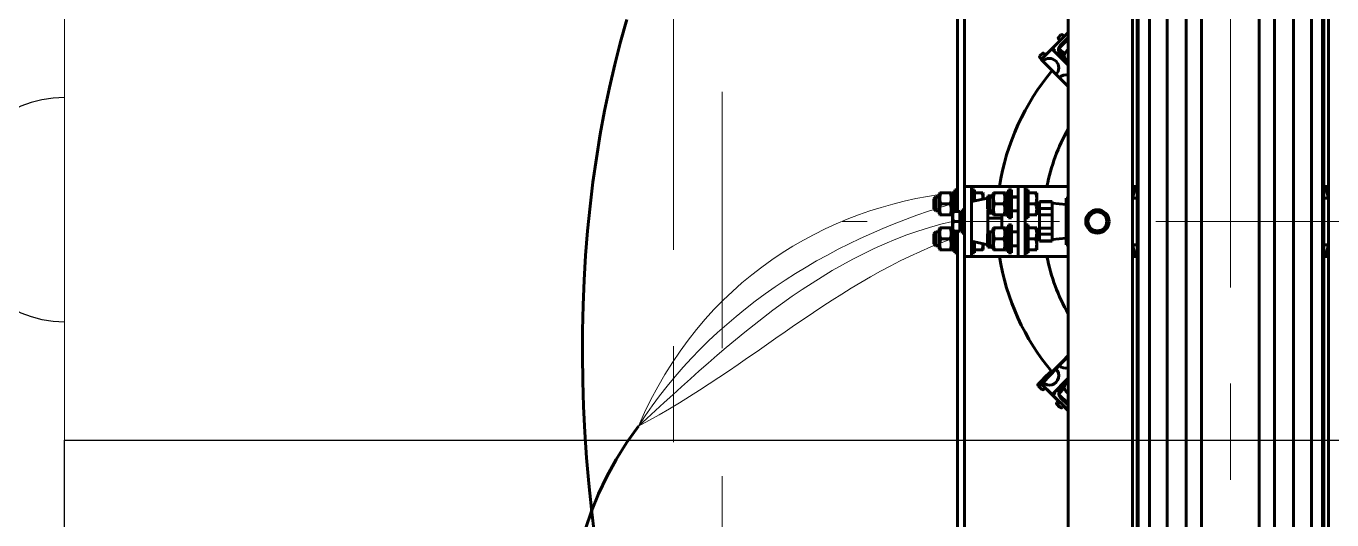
# Model space of a CAD drawing. Header units: millimetres. Extents: x 0 to 1680, y 0 to 594.
# Drawn here: x 99.42 to 119.78, y 499.33 to 507.04 of the extents above; entities that cross this region are included whole.
import ezdxf

# ---------------------------------------------------------------- set-up
doc = ezdxf.new("R2010")
doc.units = ezdxf.units.MM
for name, pattern in [('K5LT32792', [0]), ('K5LT32794', [0]), ('K5LT_AXLED', [13.35, 8.85, -1.5, 1.5, -1.5]), ('K5LT_BASIC', [0]), ('K5LT_DASHED', [6, 4, -2]), ('K5LT_REINFORCED', [0]), ('K5LT_THIN', [0]), ('K5LT_THIN_INCLUDED_TO_HATCHING', [0])]:
    doc.linetypes.add(name, pattern=pattern)
doc.layers.add('Системный слой', color=7, linetype='Continuous')

# ---------------------------------------------------------------- blocks, each defined once
blk = doc.blocks.new('U9')
at = {"layer": 'Системный слой', "color": 150, "linetype": 'K5LT_BASIC', "lineweight": 25, "true_color": 0x0080ff}
for p, q in [((100.018, 500.577), (132.418, 500.577)), ((100.018, 497.377), (100.018, 500.577))]:
    blk.add_line(p, q, dxfattribs=at)
blk = doc.blocks.new('U12')
at = {"layer": 'Системный слой', "color": 7, "linetype": 'K5LT_DASHED', "lineweight": 13}
blk.add_line((110.27, 490.013), (110.27, 517.973), dxfattribs=at)
blk = doc.blocks.new('U119')
at = {"layer": 'Системный слой', "color": 30, "linetype": 'K5LT_AXLED', "lineweight": 13, "true_color": 0xff8000}
blk.add_line((109.512, 490.197), (109.512, 518.157), dxfattribs=at)
blk = doc.blocks.new('U133')
at = {"layer": 'Системный слой', "color": 7, "linetype": 'K5LT_THIN_INCLUDED_TO_HATCHING', "lineweight": 13}
blk.add_line((100.018, 482.977), (100.018, 525.377), dxfattribs=at)
blk = doc.blocks.new('U153')
at = {"layer": 'Системный слой', "color": 5, "linetype": 'K5LT32792', "lineweight": 60, "true_color": 0x0000ff}
for p, q in [((116.669, 490.593), (116.669, 517.393)), ((119.725, 517.393), (119.725, 490.593)), ((115.668, 490.629), (115.668, 517.356)), ((117.748, 515.027), (117.748, 492.959)), ((118.646, 515.027), (118.646, 492.959)), ((117.211, 514.754), (117.211, 493.232)), ((117.508, 514.936), (117.508, 493.05)), ((118.886, 514.936), (118.886, 493.05)), ((119.182, 514.754), (119.182, 493.232)), ((116.935, 514.481), (116.935, 493.505)), ((119.459, 514.481), (119.459, 493.505)), ((116.742, 494.051), (116.742, 513.935)), ((116.76, 494.051), (116.76, 513.935)), ((119.634, 513.935), (119.634, 494.051)), ((119.652, 513.935), (119.652, 494.051)), ((113.944, 504.147), (113.944, 513.325)), ((114.053, 512.934), (114.053, 504.539)), ((115.668, 506.941), (115.414, 506.686)), ((115.555, 506.905), (115.517, 506.866)), ((115.517, 506.841), (115.542, 506.815)), ((115.668, 506.838), (115.523, 506.693)), ((115.542, 506.738), (115.668, 506.863)), ((115.581, 506.905), (115.607, 506.879)), ((115.607, 506.879), (115.581, 506.905)), ((115.227, 506.577), (115.266, 506.616)), ((115.246, 506.519), (115.414, 506.686)), ((115.292, 506.616), (115.317, 506.59)), ((115.317, 506.59), (115.292, 506.616)), ((115.414, 506.686), (115.668, 506.432)), ((115.523, 506.693), (115.608, 506.608)), ((115.581, 506.57), (115.542, 506.609)), ((115.623, 506.631), (115.668, 506.676)), ((115.227, 506.551), (115.253, 506.525)), ((115.246, 506.519), (115.272, 506.493)), ((115.478, 506.287), (115.272, 506.493)), ((115.623, 506.528), (115.668, 506.484)), ((115.668, 506.458), (115.639, 506.487)), ((115.478, 506.287), (115.53, 506.236)), ((115.668, 506.097), (115.53, 506.236)), ((113.602, 504.375), (113.571, 504.343)), ((113.656, 504.375), (113.602, 504.375)), ((113.602, 504.157), (113.602, 504.375)), ((113.666, 504.439), (113.656, 504.421)), ((113.656, 504.421), (113.656, 504.266)), ((113.666, 504.439), (113.681, 504.439)), ((113.827, 504.439), (113.681, 504.439)), ((113.827, 504.439), (113.843, 504.439)), ((113.853, 504.421), (113.843, 504.439)), ((113.898, 504.44), (113.853, 504.44)), ((113.853, 504.091), (113.853, 504.44)), ((113.944, 504.484), (113.898, 504.484)), ((113.898, 504.147), (113.898, 504.484)), ((114.162, 504.539), (114.053, 504.539)), ((114.053, 504.539), (114.053, 503.447)), ((114.162, 504.539), (114.162, 503.447)), ((114.227, 504.539), (114.162, 504.539)), ((114.162, 504.484), (114.208, 504.484)), ((114.417, 504.357), (114.162, 504.302)), ((114.208, 504.484), (114.208, 504.312)), ((114.208, 504.439), (114.324, 504.439)), ((114.89, 504.539), (114.227, 504.539)), ((114.324, 504.439), (114.339, 504.439)), ((114.339, 504.439), (114.344, 504.43)), ((114.344, 504.341), (114.344, 504.43)), ((114.44, 504.375), (114.408, 504.343)), ((114.417, 504.37), (114.417, 504.394)), ((114.417, 504.394), (114.493, 504.394)), ((114.417, 504.352), (114.417, 504.37)), ((114.417, 504.37), (114.435, 504.37)), ((114.493, 504.375), (114.44, 504.375)), ((114.44, 504.157), (114.44, 504.375)), ((114.503, 504.439), (114.493, 504.421)), ((114.493, 504.421), (114.493, 504.266)), ((114.503, 504.439), (114.519, 504.439)), ((114.665, 504.439), (114.519, 504.439)), ((114.665, 504.439), (114.68, 504.439)), ((114.69, 504.421), (114.68, 504.439)), ((114.735, 504.44), (114.69, 504.44)), ((114.69, 504.091), (114.69, 504.44)), ((114.735, 504.047), (114.735, 504.484)), ((114.781, 504.484), (114.735, 504.484)), ((114.781, 504.047), (114.781, 504.484)), ((114.89, 504.375), (114.781, 504.375)), ((114.999, 504.539), (114.89, 504.539)), ((114.89, 504.539), (114.89, 503.447)), ((114.999, 504.539), (114.999, 503.447)), ((115.064, 504.539), (114.999, 504.539)), ((114.999, 504.484), (115.045, 504.484)), ((115.045, 504.484), (115.045, 504.047)), ((115.045, 504.439), (115.161, 504.439)), ((115.668, 504.539), (115.064, 504.539)), ((115.161, 504.439), (115.176, 504.439)), ((115.176, 504.439), (115.181, 504.43)), ((115.181, 504.266), (115.181, 504.43)), ((115.636, 503.993), (115.636, 504.357)), ((115.636, 504.357), (115.668, 504.357)), ((116.742, 504.539), (116.669, 504.539)), ((116.707, 504.539), (116.669, 504.387)), ((116.715, 504.539), (116.669, 504.357)), ((116.688, 504.539), (116.669, 504.462)), ((116.742, 504.357), (116.669, 504.357)), ((119.725, 504.539), (119.652, 504.539)), ((119.652, 504.357), (119.725, 504.357)), ((119.725, 504.357), (119.679, 504.539)), ((119.725, 504.387), (119.687, 504.539)), ((119.725, 504.462), (119.706, 504.539)), ((113.571, 504.188), (113.571, 504.343)), ((113.602, 504.157), (113.571, 504.188)), ((113.656, 504.157), (113.602, 504.157)), ((113.656, 504.266), (113.656, 504.11)), ((113.827, 504.266), (113.681, 504.266)), ((114.016, 503.811), (114.016, 504.175)), ((114.053, 504.175), (114.016, 504.175)), ((114.162, 504.061), (114.162, 504.302)), ((114.408, 504.188), (114.408, 504.343)), ((114.44, 504.157), (114.408, 504.188)), ((114.417, 504.122), (114.417, 504.179)), ((114.493, 504.157), (114.44, 504.157)), ((114.493, 504.266), (114.493, 504.11)), ((114.665, 504.266), (114.519, 504.266)), ((114.89, 504.157), (114.781, 504.157)), ((115.045, 504.266), (115.161, 504.266)), ((115.218, 504.275), (115.181, 504.272)), ((115.181, 504.101), (115.181, 504.266)), ((115.418, 504.302), (115.218, 504.302)), ((115.218, 504.297), (115.218, 504.302)), ((115.218, 504.193), (115.218, 504.297)), ((115.218, 504.297), (115.418, 504.297)), ((115.218, 504.097), (115.218, 504.193)), ((115.218, 504.193), (115.418, 504.193)), ((115.418, 504.302), (115.418, 504.297)), ((115.418, 504.193), (115.418, 504.297)), ((115.418, 504.275), (115.636, 504.257)), ((115.418, 504.193), (115.418, 504.097)), ((115.636, 503.729), (115.636, 504.257)), ((113.666, 504.093), (113.656, 504.11)), ((113.681, 504.093), (113.666, 504.093)), ((113.827, 504.093), (113.681, 504.093)), ((113.843, 504.093), (113.827, 504.093)), ((113.853, 504.11), (113.843, 504.093)), ((113.868, 504.147), (113.864, 504.14)), ((113.864, 504.14), (113.864, 503.993)), ((113.864, 503.993), (113.864, 503.846)), ((113.868, 504.147), (113.882, 504.147)), ((113.98, 504.147), (113.882, 504.147)), ((113.98, 503.993), (113.882, 503.993)), ((113.98, 503.993), (113.98, 504.147)), ((114.016, 504.131), (113.98, 504.131)), ((113.98, 503.838), (113.98, 503.993)), ((114.162, 504.084), (114.162, 504.084)), ((114.162, 503.683), (114.162, 504.061)), ((114.417, 504.043), (114.417, 504.122)), ((114.417, 504.122), (114.493, 504.122)), ((114.417, 504.043), (114.635, 504.043)), ((114.417, 503.806), (114.417, 504.043)), ((114.503, 504.093), (114.493, 504.11)), ((114.519, 504.093), (114.503, 504.093)), ((114.665, 504.093), (114.519, 504.093)), ((114.635, 504.093), (114.635, 504.043)), ((114.635, 503.893), (114.635, 504.043)), ((114.68, 504.093), (114.665, 504.093)), ((114.69, 504.11), (114.68, 504.093)), ((114.781, 504.047), (114.735, 504.047)), ((114.999, 504.047), (115.045, 504.047)), ((115.045, 504.093), (115.161, 504.093)), ((115.176, 504.093), (115.161, 504.093)), ((115.176, 504.093), (115.181, 504.101)), ((115.218, 503.888), (115.218, 504.097)), ((115.218, 504.097), (115.418, 504.097)), ((115.418, 503.888), (115.418, 504.097)), ((115.636, 503.629), (115.636, 503.993)), ((115.944, 503.993), (116.034, 504.147)), ((116.034, 503.838), (115.944, 503.993)), ((116.034, 504.147), (116.212, 504.147)), ((116.212, 504.147), (116.302, 503.993)), ((116.302, 503.993), (116.212, 503.838)), ((113.602, 503.829), (113.571, 503.797)), ((113.571, 503.642), (113.571, 503.797)), ((113.656, 503.829), (113.602, 503.829)), ((113.602, 503.611), (113.602, 503.829)), ((113.666, 503.893), (113.656, 503.875)), ((113.656, 503.875), (113.656, 503.72)), ((113.666, 503.893), (113.681, 503.893)), ((113.827, 503.893), (113.681, 503.893)), ((113.827, 503.893), (113.843, 503.893)), ((113.853, 503.875), (113.843, 503.893)), ((113.853, 503.545), (113.853, 503.894)), ((113.864, 503.894), (113.853, 503.894)), ((113.868, 503.838), (113.864, 503.846)), ((113.882, 503.838), (113.868, 503.838)), ((113.98, 503.838), (113.882, 503.838)), ((113.898, 503.501), (113.898, 503.838)), ((113.944, 494.66), (113.944, 503.838)), ((114.053, 503.811), (114.016, 503.811)), ((114.162, 503.902), (114.162, 503.902)), ((114.44, 503.829), (114.408, 503.797)), ((114.408, 503.642), (114.408, 503.797)), ((114.493, 503.829), (114.44, 503.829)), ((114.44, 503.611), (114.44, 503.829)), ((114.503, 503.893), (114.493, 503.875)), ((114.493, 503.875), (114.493, 503.72)), ((114.503, 503.893), (114.519, 503.893)), ((114.665, 503.893), (114.519, 503.893)), ((114.665, 503.893), (114.68, 503.893)), ((114.69, 503.875), (114.68, 503.893)), ((114.735, 503.894), (114.69, 503.894)), ((114.69, 503.545), (114.69, 503.894)), ((114.735, 503.501), (114.735, 503.938)), ((114.781, 503.938), (114.735, 503.938)), ((114.781, 503.501), (114.781, 503.938)), ((114.89, 503.829), (114.781, 503.829)), ((114.999, 503.938), (115.045, 503.938)), ((115.045, 503.938), (115.045, 503.501)), ((115.045, 503.893), (115.161, 503.893)), ((115.161, 503.893), (115.176, 503.893)), ((115.176, 503.893), (115.181, 503.884)), ((115.181, 503.72), (115.181, 503.884)), ((115.218, 503.793), (115.218, 503.888)), ((115.218, 503.888), (115.418, 503.888)), ((115.218, 503.688), (115.218, 503.793)), ((115.218, 503.793), (115.418, 503.793)), ((115.418, 503.888), (115.418, 503.793)), ((115.418, 503.688), (115.418, 503.793)), ((116.212, 503.838), (116.034, 503.838)), ((113.602, 503.611), (113.571, 503.642)), ((113.656, 503.611), (113.602, 503.611)), ((113.656, 503.72), (113.656, 503.564)), ((113.666, 503.547), (113.656, 503.564)), ((113.681, 503.547), (113.666, 503.547)), ((113.827, 503.72), (113.681, 503.72)), ((113.827, 503.547), (113.681, 503.547)), ((113.843, 503.547), (113.827, 503.547)), ((113.853, 503.564), (113.843, 503.547)), ((114.417, 503.629), (114.162, 503.683)), ((114.208, 503.674), (114.208, 503.501)), ((114.208, 503.547), (114.324, 503.547)), ((114.339, 503.547), (114.324, 503.547)), ((114.339, 503.547), (114.344, 503.555)), ((114.344, 503.555), (114.344, 503.644)), ((114.44, 503.611), (114.408, 503.642)), ((114.417, 503.592), (114.417, 503.633)), ((114.417, 503.592), (114.493, 503.592)), ((114.493, 503.611), (114.44, 503.611)), ((114.493, 503.72), (114.493, 503.564)), ((114.503, 503.547), (114.493, 503.564)), ((114.519, 503.547), (114.503, 503.547)), ((114.665, 503.72), (114.519, 503.72)), ((114.665, 503.547), (114.519, 503.547)), ((114.68, 503.547), (114.665, 503.547)), ((114.69, 503.564), (114.68, 503.547)), ((114.89, 503.611), (114.781, 503.611)), ((115.045, 503.72), (115.161, 503.72)), ((115.045, 503.547), (115.161, 503.547)), ((115.176, 503.547), (115.161, 503.547)), ((115.176, 503.547), (115.181, 503.555)), ((115.181, 503.555), (115.181, 503.72)), ((115.218, 503.711), (115.181, 503.714)), ((115.218, 503.688), (115.418, 503.688)), ((115.218, 503.683), (115.218, 503.688)), ((115.418, 503.683), (115.218, 503.683)), ((115.418, 503.711), (115.636, 503.729)), ((115.418, 503.688), (115.418, 503.683)), ((115.668, 503.629), (115.636, 503.629)), ((116.742, 503.629), (116.669, 503.629)), ((116.669, 503.629), (116.715, 503.447)), ((116.669, 503.599), (116.707, 503.447)), ((119.652, 503.629), (119.725, 503.629)), ((119.679, 503.447), (119.725, 503.629)), ((119.687, 503.447), (119.725, 503.599)), ((113.944, 503.501), (113.898, 503.501)), ((114.162, 503.447), (114.053, 503.447)), ((114.053, 503.447), (114.053, 495.052)), ((114.162, 503.501), (114.208, 503.501)), ((114.227, 503.447), (114.162, 503.447)), ((114.89, 503.447), (114.227, 503.447)), ((114.781, 503.501), (114.735, 503.501)), ((114.999, 503.447), (114.89, 503.447)), ((114.999, 503.501), (115.045, 503.501)), ((115.064, 503.447), (114.999, 503.447)), ((115.668, 503.447), (115.064, 503.447)), ((116.669, 503.524), (116.688, 503.447)), ((116.669, 503.447), (116.742, 503.447)), ((119.652, 503.447), (119.725, 503.447)), ((119.706, 503.447), (119.725, 503.524)), ((115.319, 501.538), (115.522, 501.747)), ((115.478, 501.689), (115.528, 501.741)), ((115.522, 501.747), (115.528, 501.754)), ((115.528, 501.741), (115.522, 501.747)), ((115.528, 501.741), (115.668, 501.885)), ((115.528, 501.754), (115.535, 501.76)), ((115.528, 501.754), (115.535, 501.748)), ((115.535, 501.76), (115.541, 501.767)), ((115.535, 501.76), (115.541, 501.754)), ((115.541, 501.767), (115.554, 501.78)), ((115.547, 501.761), (115.541, 501.767)), ((115.554, 501.78), (115.56, 501.787)), ((115.554, 501.78), (115.56, 501.774)), ((115.56, 501.787), (115.566, 501.793)), ((115.56, 501.787), (115.566, 501.78)), ((115.566, 501.793), (115.579, 501.806)), ((115.573, 501.787), (115.566, 501.793)), ((115.579, 501.806), (115.585, 501.813)), ((115.579, 501.806), (115.585, 501.8)), ((115.585, 501.813), (115.668, 501.898)), ((115.585, 501.813), (115.592, 501.806)), ((115.34, 501.595), (115.225, 501.479)), ((115.275, 501.48), (115.478, 501.689)), ((115.281, 501.499), (115.287, 501.506)), ((115.287, 501.506), (115.3, 501.519)), ((115.294, 501.499), (115.287, 501.506)), ((115.3, 501.519), (115.306, 501.525)), ((115.3, 501.519), (115.307, 501.512)), ((115.306, 501.525), (115.313, 501.532)), ((115.306, 501.525), (115.313, 501.519)), ((115.313, 501.532), (115.319, 501.538)), ((115.319, 501.526), (115.313, 501.532)), ((115.319, 501.538), (115.326, 501.532)), ((115.34, 501.595), (115.353, 501.608)), ((115.357, 501.578), (115.34, 501.595)), ((115.379, 501.633), (115.353, 501.608)), ((115.353, 501.608), (115.37, 501.591)), ((115.379, 501.633), (115.404, 501.658)), ((115.668, 501.545), (115.419, 501.289)), ((115.642, 501.492), (115.668, 501.519)), ((115.225, 501.479), (115.199, 501.453)), ((115.199, 501.428), (115.238, 501.389)), ((115.243, 501.46), (115.218, 501.434)), ((115.218, 501.408), (115.257, 501.37)), ((115.225, 501.479), (115.243, 501.46)), ((115.243, 501.46), (115.249, 501.467)), ((115.243, 501.46), (115.25, 501.454)), ((115.249, 501.467), (115.256, 501.473)), ((115.249, 501.467), (115.256, 501.46)), ((115.25, 501.454), (115.275, 501.48)), ((115.419, 501.289), (115.25, 501.454)), ((115.256, 501.473), (115.262, 501.48)), ((115.256, 501.473), (115.262, 501.467)), ((115.262, 501.48), (115.275, 501.493)), ((115.269, 501.473), (115.262, 501.48)), ((115.275, 501.493), (115.281, 501.499)), ((115.275, 501.493), (115.281, 501.486)), ((115.281, 501.499), (115.288, 501.493)), ((115.283, 501.371), (115.308, 501.397)), ((115.308, 501.396), (115.315, 501.389)), ((115.315, 501.389), (115.488, 501.215)), ((115.607, 501.39), (115.521, 501.302)), ((115.547, 501.368), (115.585, 501.407)), ((115.627, 501.45), (115.668, 501.493)), ((115.668, 501.308), (115.628, 501.347)), ((115.419, 501.289), (115.668, 501.048)), ((115.488, 501.215), (115.514, 501.189)), ((115.514, 501.189), (115.488, 501.164)), ((115.527, 501.099), (115.488, 501.138)), ((115.512, 501.149), (115.537, 501.175)), ((115.512, 501.123), (115.551, 501.085)), ((115.518, 501.193), (115.514, 501.189)), ((115.514, 501.189), (115.533, 501.171)), ((115.522, 501.291), (115.668, 501.149)), ((115.668, 501.124), (115.549, 501.239)), ((115.577, 501.085), (115.602, 501.112)), ((115.597, 501.106), (115.604, 501.099)), ((115.604, 501.099), (115.668, 501.036))]:
    blk.add_line(p, q, dxfattribs=at)
at = {"layer": 'Системный слой', "color": 7, "linetype": 'K5LT32794', "lineweight": 18}
for p, q in [((113.602, 504.358), (113.585, 504.358)), ((113.656, 504.358), (113.602, 504.358)), ((114.44, 504.358), (114.422, 504.358)), ((114.493, 504.358), (114.44, 504.358)), ((114.89, 504.358), (114.781, 504.358)), ((113.602, 504.174), (113.585, 504.174)), ((113.656, 504.174), (113.602, 504.174)), ((114.44, 504.174), (114.422, 504.174)), ((114.493, 504.174), (114.44, 504.174)), ((114.89, 504.174), (114.781, 504.174)), ((114.162, 504.069), (114.162, 504.069)), ((113.602, 503.812), (113.585, 503.812)), ((113.656, 503.812), (113.602, 503.812)), ((114.162, 503.916), (114.162, 503.916)), ((114.44, 503.812), (114.422, 503.812)), ((114.493, 503.812), (114.44, 503.812)), ((114.89, 503.812), (114.781, 503.812)), ((113.602, 503.628), (113.585, 503.628)), ((113.656, 503.628), (113.602, 503.628)), ((114.44, 503.628), (114.422, 503.628)), ((114.493, 503.628), (114.44, 503.628)), ((114.89, 503.628), (114.781, 503.628))]:
    blk.add_line(p, q, dxfattribs=at)
at = {"layer": 'Системный слой', "color": 5, "linetype": 'K5LT32792', "lineweight": 60, "true_color": 0x0000ff}
for radius in [0.182, 0.147]:
    blk.add_circle((116.123, 503.993), radius, dxfattribs=at)
for centre, radius, start, end in [((115.53, 506.854), 0.0182, 135, 225), ((115.568, 506.892), 0.0182, 45, 135), ((115.279, 506.603), 0.0182, 45, 135), ((115.44, 506.661), 0.0136, 315, 135), ((115.491, 506.609), 0.0136, 315, 135), ((115.607, 506.673), 0.091, 135, 225), ((115.675, 506.58), 0.0728, 135, 225), ((115.24, 506.564), 0.0182, 135, 225), ((115.375, 506.39), 0.146, 315, 135), ((115.542, 506.558), 0.0136, 315, 135), ((115.645, 506.635), 0.091, 225, 245.3298), ((115.594, 506.506), 0.0136, 315, 135), ((115.678, 506.525), 0.0546, 176.8103, 225), ((115.645, 506.455), 0.0136, 315, 135), ((118.197, 503.993), 3.64, 139.7263, 171.3731), ((115.633, 506.133), 0.146, 75.8923, 135), ((118.197, 503.993), 2.912, 150.2776, 169.1931), ((118.197, 503.993), 3.64, 188.6269, 220.2459), ((118.197, 503.993), 2.912, 190.8069, 209.7224), ((115.63, 501.846), 0.146, 225.8685, 285.2542), ((115.376, 501.584), 0.146, 225.8685, 45.8685), ((115.647, 501.524), 0.0136, 225.8685, 45.8685), ((115.212, 501.44), 0.0182, 135, 225), ((115.231, 501.421), 0.0182, 135.8685, 225.8685), ((115.25, 501.402), 0.0182, 225, 235.4738), ((115.27, 501.383), 0.0182, 225.8685, 315.8685), ((115.445, 501.315), 0.0136, 225.8685, 45.8685), ((115.495, 501.367), 0.0136, 225.8685, 45.8685), ((115.612, 501.305), 0.091, 135.8685, 225.8685), ((115.546, 501.42), 0.0136, 225.8685, 45.8685), ((115.65, 501.344), 0.091, 115.5387, 135.8685), ((115.597, 501.472), 0.0136, 225.8685, 45.8685), ((115.679, 501.4), 0.0728, 135.8685, 225.8685), ((115.681, 501.454), 0.0546, 135.8685, 184.0582), ((115.501, 501.151), 0.0182, 135, 225), ((115.525, 501.136), 0.0182, 135.8685, 225.8685), ((115.54, 501.112), 0.0182, 225, 275.7072), ((115.564, 501.098), 0.0182, 225.8685, 315.8685)]:
    blk.add_arc(centre, radius, start, end, dxfattribs=at)
for centre, major_axis, start_param, end_param in [((113.829, 504.266), (-0.48, 0), -4.662765, -4.639974), ((114.666, 504.266), (-0.48, 0), 1.62042, 1.71569), ((114.759, 504.266), (-0.48, 0), 1.473648, 1.521173), ((113.961, 503.993), (-0.38, 0), 1.620943, 1.717226), ((114.035, 503.993), (-0.38, 0), 1.472622, 1.52065), ((113.829, 503.72), (-0.48, 0), 1.62042, 1.71569), ((113.922, 503.72), (-0.48, 0), 1.473648, 1.521173), ((114.666, 503.72), (-0.48, 0), 1.62042, 1.71569), ((114.759, 503.72), (-0.48, 0), 1.473648, 1.521173)]:
    blk.add_ellipse(centre, major_axis=major_axis, ratio=0.36397, start_param=start_param, end_param=end_param, dxfattribs=at)
for points, knots in [([(113.681, 504.439), (113.678, 504.429), (113.674, 504.414), (113.67, 504.396), (113.668, 504.384), (113.667, 504.373), (113.666, 504.363), (113.666, 504.353), (113.666, 504.343), (113.667, 504.333), (113.668, 504.323), (113.669, 504.312), (113.673, 504.292), (113.678, 504.277), (113.681, 504.266)], [0, 0, 0, 0, 0.173201, 0.25874, 0.32264, 0.38205, 0.436164, 0.49224, 0.549684, 0.607523, 0.664985, 0.721983, 0.806425, 1, 1, 1, 1]), ([(113.827, 504.266), (113.83, 504.275), (113.835, 504.29), (113.839, 504.309), (113.841, 504.321), (113.842, 504.331), (113.842, 504.341), (113.843, 504.351), (113.843, 504.361), (113.842, 504.371), (113.841, 504.381), (113.839, 504.393), (113.835, 504.412), (113.831, 504.428), (113.827, 504.439)], [0, 0, 0, 0, 0.173201, 0.25874, 0.32264, 0.38205, 0.436164, 0.49224, 0.549684, 0.607523, 0.664985, 0.721983, 0.806425, 1, 1, 1, 1]), ([(114.339, 504.34), (114.339, 504.343), (114.339, 504.35), (114.339, 504.359), (114.338, 504.369), (114.337, 504.38), (114.335, 504.393), (114.331, 504.414), (114.327, 504.429), (114.324, 504.439)], [0, 0, 0, 0, 0.094577, 0.195102, 0.290246, 0.383823, 0.522018, 0.700483, 1, 1, 1, 1]), ([(114.519, 504.439), (114.516, 504.429), (114.511, 504.414), (114.507, 504.396), (114.505, 504.384), (114.504, 504.373), (114.504, 504.363), (114.503, 504.353), (114.504, 504.343), (114.504, 504.333), (114.505, 504.323), (114.507, 504.312), (114.511, 504.292), (114.515, 504.277), (114.519, 504.266)], [0, 0, 0, 0, 0.173201, 0.25874, 0.32264, 0.38205, 0.436164, 0.49224, 0.549684, 0.607523, 0.664985, 0.721983, 0.806425, 1, 1, 1, 1]), ([(114.665, 504.266), (114.668, 504.275), (114.672, 504.29), (114.676, 504.309), (114.678, 504.321), (114.679, 504.331), (114.68, 504.341), (114.68, 504.351), (114.68, 504.361), (114.679, 504.371), (114.678, 504.381), (114.677, 504.393), (114.673, 504.412), (114.668, 504.428), (114.665, 504.439)], [0, 0, 0, 0, 0.173201, 0.25874, 0.32264, 0.38205, 0.436164, 0.49224, 0.549684, 0.607523, 0.664985, 0.721983, 0.806425, 1, 1, 1, 1]), ([(115.161, 504.266), (115.163, 504.272), (115.166, 504.281), (115.17, 504.296), (115.172, 504.309), (115.174, 504.32), (115.175, 504.33), (115.176, 504.339), (115.176, 504.349), (115.176, 504.359), (115.176, 504.369), (115.175, 504.38), (115.173, 504.393), (115.169, 504.414), (115.164, 504.429), (115.161, 504.439)], [0, 0, 0, 0, 0.104989, 0.173793, 0.256289, 0.331236, 0.361573, 0.423373, 0.484181, 0.54145, 0.595653, 0.648964, 0.727694, 0.829365, 1, 1, 1, 1]), ([(113.681, 504.266), (113.678, 504.256), (113.674, 504.241), (113.67, 504.223), (113.668, 504.211), (113.667, 504.2), (113.666, 504.19), (113.666, 504.181), (113.666, 504.171), (113.667, 504.16), (113.668, 504.15), (113.669, 504.139), (113.673, 504.119), (113.678, 504.104), (113.681, 504.093)], [0, 0, 0, 0, 0.173201, 0.25874, 0.32264, 0.38205, 0.436164, 0.49224, 0.549684, 0.607523, 0.664985, 0.721983, 0.806425, 1, 1, 1, 1]), ([(113.827, 504.093), (113.83, 504.103), (113.835, 504.117), (113.839, 504.136), (113.841, 504.148), (113.842, 504.158), (113.842, 504.168), (113.843, 504.178), (113.843, 504.188), (113.842, 504.198), (113.841, 504.208), (113.839, 504.22), (113.835, 504.239), (113.831, 504.255), (113.827, 504.266)], [0, 0, 0, 0, 0.173201, 0.25874, 0.32264, 0.38205, 0.436164, 0.49224, 0.549684, 0.607523, 0.664985, 0.721983, 0.806425, 1, 1, 1, 1]), ([(114.519, 504.266), (114.516, 504.256), (114.511, 504.241), (114.507, 504.223), (114.505, 504.211), (114.504, 504.2), (114.504, 504.19), (114.503, 504.181), (114.504, 504.171), (114.504, 504.16), (114.505, 504.15), (114.507, 504.139), (114.511, 504.119), (114.515, 504.104), (114.519, 504.093)], [0, 0, 0, 0, 0.173201, 0.25874, 0.32264, 0.38205, 0.436164, 0.49224, 0.549684, 0.607523, 0.664985, 0.721983, 0.806425, 1, 1, 1, 1]), ([(114.665, 504.093), (114.668, 504.103), (114.672, 504.117), (114.676, 504.136), (114.678, 504.148), (114.679, 504.158), (114.68, 504.168), (114.68, 504.178), (114.68, 504.188), (114.679, 504.198), (114.678, 504.208), (114.677, 504.22), (114.673, 504.239), (114.668, 504.255), (114.665, 504.266)], [0, 0, 0, 0, 0.173201, 0.25874, 0.32264, 0.38205, 0.436164, 0.49224, 0.549684, 0.607523, 0.664985, 0.721983, 0.806425, 1, 1, 1, 1]), ([(115.161, 504.093), (115.163, 504.099), (115.166, 504.109), (115.17, 504.123), (115.172, 504.136), (115.174, 504.147), (115.175, 504.157), (115.176, 504.166), (115.176, 504.176), (115.176, 504.186), (115.176, 504.196), (115.175, 504.207), (115.173, 504.22), (115.169, 504.241), (115.164, 504.256), (115.161, 504.266)], [0, 0, 0, 0, 0.104989, 0.173793, 0.256289, 0.331236, 0.361573, 0.423373, 0.484181, 0.54145, 0.595653, 0.648964, 0.727694, 0.829365, 1, 1, 1, 1]), ([(113.882, 504.147), (113.88, 504.141), (113.877, 504.133), (113.874, 504.119), (113.871, 504.109), (113.87, 504.097), (113.869, 504.087), (113.868, 504.077), (113.868, 504.068), (113.868, 504.059), (113.869, 504.05), (113.87, 504.039), (113.873, 504.023), (113.877, 504.008), (113.881, 503.996), (113.882, 503.993)], [0, 0, 0, 0, 0.119528, 0.173793, 0.256289, 0.331236, 0.392346, 0.45422, 0.513429, 0.568879, 0.622385, 0.701612, 0.77899, 0.927667, 1, 1, 1, 1]), ([(113.882, 503.993), (113.88, 503.987), (113.877, 503.978), (113.874, 503.965), (113.871, 503.954), (113.87, 503.943), (113.869, 503.932), (113.868, 503.923), (113.868, 503.913), (113.868, 503.905), (113.869, 503.895), (113.87, 503.884), (113.873, 503.868), (113.877, 503.853), (113.881, 503.842), (113.882, 503.838)], [0, 0, 0, 0, 0.119528, 0.173793, 0.256289, 0.331236, 0.392346, 0.45422, 0.513429, 0.568879, 0.622385, 0.701612, 0.77899, 0.927667, 1, 1, 1, 1]), ([(113.681, 503.893), (113.678, 503.883), (113.674, 503.868), (113.67, 503.85), (113.668, 503.838), (113.667, 503.827), (113.666, 503.817), (113.666, 503.807), (113.666, 503.797), (113.667, 503.787), (113.668, 503.777), (113.669, 503.766), (113.673, 503.746), (113.678, 503.731), (113.681, 503.72)], [0, 0, 0, 0, 0.173201, 0.25874, 0.32264, 0.38205, 0.436164, 0.49224, 0.549684, 0.607523, 0.664985, 0.721983, 0.806425, 1, 1, 1, 1]), ([(113.827, 503.72), (113.83, 503.729), (113.835, 503.744), (113.839, 503.763), (113.841, 503.775), (113.842, 503.785), (113.842, 503.795), (113.843, 503.805), (113.843, 503.815), (113.842, 503.825), (113.841, 503.835), (113.839, 503.847), (113.835, 503.866), (113.831, 503.882), (113.827, 503.893)], [0, 0, 0, 0, 0.173201, 0.25874, 0.32264, 0.38205, 0.436164, 0.49224, 0.549684, 0.607523, 0.664985, 0.721983, 0.806425, 1, 1, 1, 1]), ([(114.519, 503.893), (114.516, 503.883), (114.511, 503.868), (114.507, 503.85), (114.505, 503.838), (114.504, 503.827), (114.504, 503.817), (114.503, 503.807), (114.504, 503.797), (114.504, 503.787), (114.505, 503.777), (114.507, 503.766), (114.511, 503.746), (114.515, 503.731), (114.519, 503.72)], [0, 0, 0, 0, 0.173201, 0.25874, 0.32264, 0.38205, 0.436164, 0.49224, 0.549684, 0.607523, 0.664985, 0.721983, 0.806425, 1, 1, 1, 1]), ([(114.665, 503.72), (114.668, 503.729), (114.672, 503.744), (114.676, 503.763), (114.678, 503.775), (114.679, 503.785), (114.68, 503.795), (114.68, 503.805), (114.68, 503.815), (114.679, 503.825), (114.678, 503.835), (114.677, 503.847), (114.673, 503.866), (114.668, 503.882), (114.665, 503.893)], [0, 0, 0, 0, 0.173201, 0.25874, 0.32264, 0.38205, 0.436164, 0.49224, 0.549684, 0.607523, 0.664985, 0.721983, 0.806425, 1, 1, 1, 1]), ([(115.161, 503.72), (115.163, 503.726), (115.166, 503.735), (115.17, 503.75), (115.172, 503.763), (115.174, 503.774), (115.175, 503.784), (115.176, 503.793), (115.176, 503.803), (115.176, 503.813), (115.176, 503.823), (115.175, 503.834), (115.173, 503.847), (115.169, 503.868), (115.164, 503.883), (115.161, 503.893)], [0, 0, 0, 0, 0.104989, 0.173793, 0.256289, 0.331236, 0.361573, 0.423373, 0.484181, 0.54145, 0.595653, 0.648964, 0.727694, 0.829365, 1, 1, 1, 1]), ([(113.681, 503.72), (113.678, 503.71), (113.674, 503.695), (113.67, 503.677), (113.668, 503.665), (113.667, 503.654), (113.666, 503.644), (113.666, 503.635), (113.666, 503.625), (113.667, 503.614), (113.668, 503.604), (113.669, 503.593), (113.673, 503.573), (113.678, 503.558), (113.681, 503.547)], [0, 0, 0, 0, 0.173201, 0.25874, 0.32264, 0.38205, 0.436164, 0.49224, 0.549684, 0.607523, 0.664985, 0.721983, 0.806425, 1, 1, 1, 1]), ([(113.827, 503.547), (113.83, 503.557), (113.835, 503.571), (113.839, 503.59), (113.841, 503.602), (113.842, 503.612), (113.842, 503.622), (113.843, 503.632), (113.843, 503.642), (113.842, 503.652), (113.841, 503.662), (113.839, 503.674), (113.835, 503.693), (113.831, 503.709), (113.827, 503.72)], [0, 0, 0, 0, 0.173201, 0.25874, 0.32264, 0.38205, 0.436164, 0.49224, 0.549684, 0.607523, 0.664985, 0.721983, 0.806425, 1, 1, 1, 1]), ([(114.324, 503.547), (114.326, 503.553), (114.329, 503.563), (114.332, 503.577), (114.335, 503.59), (114.337, 503.601), (114.338, 503.611), (114.339, 503.62), (114.339, 503.63), (114.339, 503.639), (114.339, 503.644), (114.339, 503.646)], [0, 0, 0, 0, 0.184287, 0.305061, 0.449866, 0.581422, 0.634672, 0.74315, 0.849887, 0.950412, 1, 1, 1, 1]), ([(114.519, 503.72), (114.516, 503.71), (114.511, 503.695), (114.507, 503.677), (114.505, 503.665), (114.504, 503.654), (114.504, 503.644), (114.503, 503.635), (114.504, 503.625), (114.504, 503.614), (114.505, 503.604), (114.507, 503.593), (114.511, 503.573), (114.515, 503.558), (114.519, 503.547)], [0, 0, 0, 0, 0.173201, 0.25874, 0.32264, 0.38205, 0.436164, 0.49224, 0.549684, 0.607523, 0.664985, 0.721983, 0.806425, 1, 1, 1, 1]), ([(114.665, 503.547), (114.668, 503.557), (114.672, 503.571), (114.676, 503.59), (114.678, 503.602), (114.679, 503.612), (114.68, 503.622), (114.68, 503.632), (114.68, 503.642), (114.679, 503.652), (114.678, 503.662), (114.677, 503.674), (114.673, 503.693), (114.668, 503.709), (114.665, 503.72)], [0, 0, 0, 0, 0.173201, 0.25874, 0.32264, 0.38205, 0.436164, 0.49224, 0.549684, 0.607523, 0.664985, 0.721983, 0.806425, 1, 1, 1, 1]), ([(115.161, 503.547), (115.163, 503.553), (115.166, 503.563), (115.17, 503.577), (115.172, 503.59), (115.174, 503.601), (115.175, 503.611), (115.176, 503.62), (115.176, 503.63), (115.176, 503.64), (115.176, 503.65), (115.175, 503.661), (115.173, 503.674), (115.169, 503.695), (115.164, 503.71), (115.161, 503.72)], [0, 0, 0, 0, 0.104989, 0.173793, 0.256289, 0.331236, 0.361573, 0.423373, 0.484181, 0.54145, 0.595653, 0.648964, 0.727694, 0.829365, 1, 1, 1, 1])]:
    blk.add_open_spline(points, degree=3, knots=knots, dxfattribs=at)
blk = doc.blocks.new('U152')
at = {"layer": 'Системный слой', "color": 30, "linetype": 'K5LT_AXLED', "lineweight": 13, "true_color": 0xff8000}
for p, q in [((118.197, 489.61), (118.197, 518.31)), ((125.882, 503.993), (112.142, 503.993))]:
    blk.add_line(p, q, dxfattribs=at)
at = {"layer": 'Системный слой'}
blk.add_blockref('U153', (0, 0), dxfattribs=at)

msp = doc.modelspace()

# ---------------------------------------------------------------- linework, layer by layer
at = {"layer": 'Системный слой', "color": 150, "linetype": 'K5LT_BASIC', "lineweight": 25, "true_color": 0x0080ff}
msp.add_arc((100.01796, 504.17733), 1.75, 90, 270, dxfattribs=at)
at = {"layer": 'Системный слой', "color": 134, "linetype": 'K5LT_REINFORCED', "lineweight": 60, "true_color": 0x009696}
for points in [[(108.78604, 507.14306), (106.61251, 499.76634), (109.6063, 488.79118), (116.81796, 484.89319)], [(108.96562, 500.79428), (104.85529, 495.31907), (113.88492, 487.26046), (116.81796, 484.89319)]]:
    msp.add_open_spline(points, degree=3, dxfattribs=at)
at = {"layer": 'Системный слой', "color": 7, "linetype": 'K5LT_THIN', "lineweight": 13}
for points in [[(108.96562, 500.79428), (109.95361, 503.10625), (111.90547, 504.19949), (113.8349, 504.43862)], [(108.96562, 500.79428), (110.07698, 502.54411), (111.9081, 503.68799), (113.8526, 504.26582)], [(108.96562, 500.79428), (110.382, 502.09735), (111.91149, 503.54817), (113.86352, 503.99272)], [(108.96562, 500.79428), (110.72625, 501.72497), (112.07346, 503.09155), (113.8526, 503.71982)]]:
    msp.add_open_spline(points, degree=3, dxfattribs=at)

# ---------------------------------------------------------------- block references
at = {"layer": 'Системный слой'}
for name in ['U133', 'U152', 'U119', 'U12', 'U9']:
    msp.add_blockref(name, (0, 0), dxfattribs=at)

doc.saveas('drawing.dxf')
